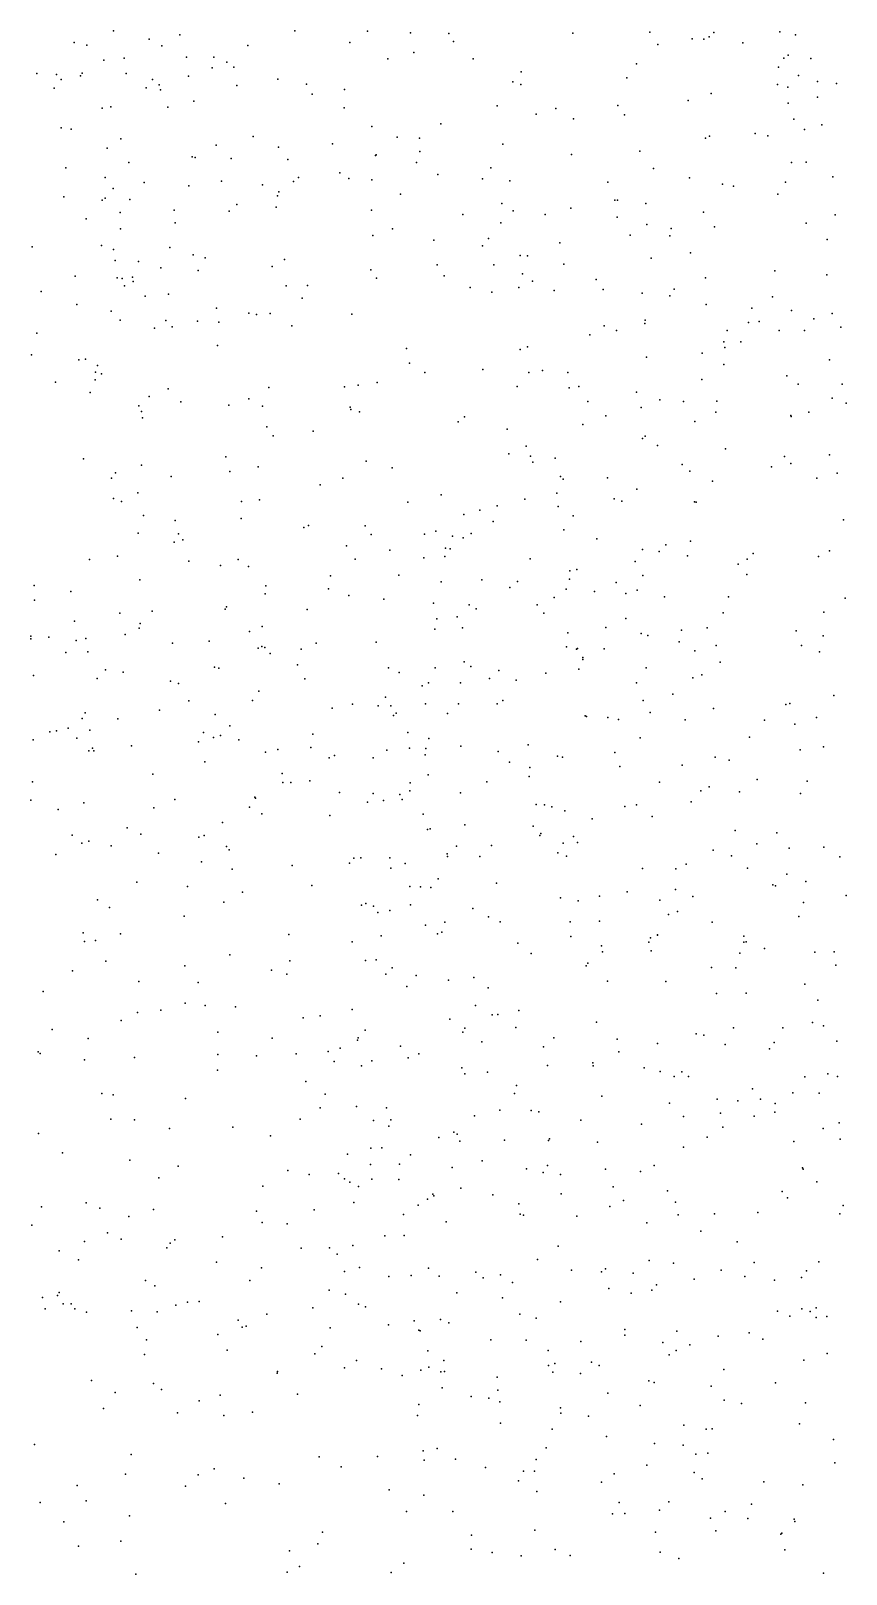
# Model space of a CAD drawing. Header units: metres. Extents: x -25 to 25, y -27.7 to 27.8.
# Drawn here: x -2.621 to -1.915, y -1.327 to 0.011 of the extents above; entities that cross this region are included whole.
import ezdxf

# ---------------------------------------------------------------- set-up
doc = ezdxf.new("R2010")
doc.units = ezdxf.units.M

msp = doc.modelspace()

# ---------------------------------------------------------------- linework, layer by layer
for p in [(-2.5839, 0.0007, -12.3383), (-2.5497, 0.0108, -5.1585), (-2.5189, 0.0036, 9.4457), (-2.4921, 0.0074, -8.7362), (-2.3925, 0.0109, -9.1), (-2.3447, 0.0009, 12.9165), (-2.3294, 0.0106, -9.2049), (-2.2923, 0.0092, 19.5606), (-2.2591, 0.0086, -6.9213), (-2.2549, 0.0016, -25.7221), (-2.1515, 0.0089, 22.4891), (-2.0848, 0.0098, -7.51), (-2.0481, 0.0039, -6.8625), (-2.0379, 0.0037, -12.9875), (-2.0333, 0.0058, -7.4523), (-2.0293, 0.0094, 28.6184), (-2.004, 0.0005, 8.8378), (-1.972, 0.0101, -6.7965), (-1.9586, 0.0075, -10.9815), (-2.5728, -0.0015, -8.1492), (-2.5404, -0.0127, -6.9435), (-2.5079, -0.0021, -8.0036), (-2.4864, -0.0119, -21.9982), (-2.4628, -0.0118, -8.9736), (-2.4333, -0.0017, 28.7868), (-2.3118, -0.0133, 28.7541), (-2.2892, -0.0079, -9.2688), (-2.2379, -0.0133, -5.2705), (-2.0779, -0.001, -5.3516), (-1.9686, -0.0127, -5.403), (-1.9648, -0.0103, -11.0499), (-1.9453, -0.0132, 14.3385), (-2.6161, -0.0261, 12.6832), (-2.5767, -0.0259, 9.8616), (-2.558, -0.0146, -8.567), (-2.5388, -0.0261, 9.587), (-2.4642, -0.0211, 22.5649), (-2.4514, -0.0163, -20.8609), (-2.4454, -0.0207, 14.5041), (-2.1963, -0.0245, -6.9601), (-2.0964, -0.0178, 16.3399), (-1.9731, -0.0207, -7.3774), (-2.6012, -0.0387, 16.0176), (-2.5992, -0.027, -8.4567), (-2.5949, -0.0312, -5.1138), (-2.5784, -0.028, -8.0593), (-2.5214, -0.0385, -8.8509), (-2.516, -0.0314, 16.0861), (-2.5102, -0.036, -25.7708), (-2.5088, -0.0401, 2.6737), (-2.4848, -0.0284, 9.252), (-2.4429, -0.0364, -5.1495), (-2.4072, -0.031, -9.1543), (-2.3823, -0.0354, -6.9937), (-2.3495, -0.04, 16.2375), (-2.2036, -0.0334, -9.3613), (-2.1967, -0.0356, 8.9001), (-2.1048, -0.0299, -6.9349), (-1.9742, -0.0357, -10.8771), (-1.9652, -0.0378, 3.7808), (-1.9559, -0.0277, 10.2657), (-1.9395, -0.033, -11.2891), (-1.9229, -0.0346, -11.3679), (-2.4801, -0.0501, -7.0005), (-2.3775, -0.044, -9.2359), (-2.0516, -0.0496, 14.4689), (-2.0315, -0.0435, -9.4435), (-1.9648, -0.0518, -10.7807), (-1.9393, -0.0465, -25.9214), (-2.5596, -0.0561, 9.7354), (-2.5519, -0.0549, -8.7778), (-2.5027, -0.0554, -7.8653), (-2.3498, -0.0559, -12.8857), (-2.2172, -0.0542, 22.4971), (-2.1833, -0.0614, 16.3502), (-2.1663, -0.0564, 15.3655), (-2.1509, -0.0655, -5.2619), (-2.1124, -0.0539, 3.4362), (-2.1066, -0.0618, -7.4453), (-1.9598, -0.0658, -9.4784), (-2.5949, -0.0732, -7.9344), (-2.5863, -0.0743, -7.0028), (-2.3257, -0.072, 2.8417), (-2.2659, -0.0696, 8.9354), (-1.9934, -0.078, -6.9637), (-1.9825, -0.0801, -11.2278), (-1.9508, -0.0745, -10.6972), (-1.9356, -0.0707, 28.5858), (-2.5552, -0.0907, 22.5827), (-2.5434, -0.0827, -5.0878), (-2.4608, -0.0882, 9.1475), (-2.4285, -0.0807, -7.7387), (-2.4066, -0.0898, -7.0625), (-2.3597, -0.0871, -7.6614), (-2.3038, -0.0813, -7.6146), (-2.2845, -0.0821, -7.0451), (-2.2841, -0.0936, -22.4125), (-2.2123, -0.0873, 3.13), (-2.0934, -0.0935, 19.5544), (-2.0366, -0.0821, 22.4565), (-2.033, -0.0805, 28.6477), (-2.5365, -0.1033, 9.3448), (-2.4815, -0.0984, -9.1249), (-2.4789, -0.0989, -7.0564), (-2.4477, -0.0999, -25.9717), (-2.3986, -0.1006, 22.5543), (-2.3226, -0.0972, 10.4527), (-2.322, -0.0966, -21.1364), (-2.287, -0.1031, 28.7596), (-2.1528, -0.0962, -21.3168), (-1.9619, -0.1032, -11.3263), (-1.9492, -0.103, -7.2519), (-2.5911, -0.108, -8.8447), (-2.557, -0.1162, 9.5614), (-2.4561, -0.1195, -20.654), (-2.3935, -0.1197, -9.2974), (-2.3892, -0.1163, 16.2473), (-2.3536, -0.1122, -5.1238), (-2.3456, -0.1172, 12.6905), (-2.3256, -0.1184, 8.9697), (-2.2686, -0.1137, -9.3863), (-2.2298, -0.1175, -7.5141), (-2.2226, -0.108, -7.0761), (-2.206, -0.119, -5.1928), (-2.1213, -0.1204, 12.8879), (-2.0816, -0.1085, -7.0418), (-2.0504, -0.1165, -7.174), (-1.9671, -0.1204, -7.0265), (-1.926, -0.1156, -10.6007), (-2.5926, -0.1329, -7.0682), (-2.55, -0.1258, 10.4868), (-2.523, -0.1206, 28.8373), (-2.4843, -0.1235, 16.1612), (-2.4204, -0.1226, -5.0896), (-2.4075, -0.132, -7.1187), (-2.4065, -0.1287, 9.0626), (-2.301, -0.1308, 22.5229), (-2.0218, -0.122, -10.8133), (-2.0123, -0.1237, -7.2892), (-1.9738, -0.1307, -7.1741), (-2.5594, -0.136, 16.0923), (-2.5569, -0.1341, 9.6524), (-2.5438, -0.1466, 9.8318), (-2.5354, -0.1354, 12.5286), (-2.4972, -0.1446, -26.187), (-2.4493, -0.1455, 15.0782), (-2.4429, -0.1397, 14.6521), (-2.4086, -0.1421, -7.6376), (-2.326, -0.1445, -7.5631), (-2.213, -0.1388, 14.6357), (-2.2032, -0.1451, 28.7399), (-2.1533, -0.1428, -7.1733), (-2.115, -0.1359, -9.4906), (-2.1128, -0.1359, 22.4575), (-2.0882, -0.1389, -22.6788), (-2.0381, -0.1464, -11.2049), (-2.5733, -0.152, -9.0254), (-2.4962, -0.1555, -7.7001), (-2.2469, -0.1482, -7.1532), (-2.214, -0.1555, -7.4349), (-2.1755, -0.1482, -13.0859), (-2.113, -0.1505, -7.2334), (-2.0875, -0.1571, -7.3131), (-2.0663, -0.1604, -10.898), (-2.0286, -0.159, -10.7291), (-1.9493, -0.1559, -11.434), (-1.9242, -0.1485, -9.5349), (-2.5437, -0.1608, -9.0992), (-2.325, -0.1665, 16.293), (-2.3077, -0.1607, -7.1884), (-2.2721, -0.1705, -9.4285), (-2.2247, -0.1692, -7.2276), (-2.1627, -0.173, -5.167), (-2.1019, -0.1662, 8.8239), (-2.0673, -0.1669, 16.4019), (-1.931, -0.1699, 4.0232), (-2.6203, -0.1764, 10.0083), (-2.56, -0.1751, 9.4671), (-2.5498, -0.1786, 9.9093), (-2.5009, -0.1769, 2.8409), (-2.4807, -0.1834, -7.1973), (-2.4702, -0.186, 28.8294), (-2.4015, -0.1873, 10.8158), (-2.2297, -0.1755, 10.641), (-2.1971, -0.184, -7.3318), (-2.1908, -0.1841, -9.4892), (-2.0835, -0.1861, -11.1241), (-2.0495, -0.1817, -9.5288), (-2.5481, -0.1882, 9.3537), (-2.5279, -0.1891, -22.3573), (-2.5087, -0.1945, 10.0182), (-2.4763, -0.197, 14.9211), (-2.412, -0.1934, -7.2418), (-2.3266, -0.1962, -7.2749), (-2.269, -0.1919, -5.1099), (-2.22, -0.1921, 10.8056), (-2.195, -0.1999, 8.8516), (-2.1594, -0.1913, 16.3915), (-1.9764, -0.1972, -10.5825), (-1.9313, -0.2006, 14.0884), (-2.5828, -0.2019, -7.1996), (-2.5464, -0.2033, 9.7697), (-2.5421, -0.2039, -5.0136), (-2.5401, -0.2101, 10.9206), (-2.5332, -0.2026, -9.1645), (-2.5326, -0.2064, 16.1314), (-2.4001, -0.2102, -7.5042), (-2.3815, -0.2098, -7.401), (-2.3216, -0.2034, -7.3606), (-2.263, -0.2014, 28.7631), (-2.2406, -0.2115, 10.9635), (-2.1984, -0.2116, 3.4907), (-2.1866, -0.206, 12.6714), (-2.1314, -0.2046, 28.7211), (-2.1251, -0.2133, 14.8205), (-2.0636, -0.2131, -5.1747), (-2.0364, -0.2031, -11.3252), (-2.6124, -0.2152, -9.0233), (-2.5814, -0.2264, -9.0861), (-2.5223, -0.219, -12.9161), (-2.5021, -0.2175, 19.7462), (-2.386, -0.2209, 9.0163), (-2.2217, -0.2157, 15.1892), (-2.1678, -0.2143, 22.4841), (-2.0914, -0.2166, 3.7313), (-2.0675, -0.2188, 10.764), (-2.0359, -0.2263, 10.5048), (-1.9785, -0.2196, 12.9097), (-2.5518, -0.2322, 28.8475), (-2.5438, -0.2398, -7.2938), (-2.5043, -0.2402, -26.4705), (-2.4605, -0.2295, -7.3141), (-2.4323, -0.2339, 12.4303), (-2.4258, -0.2349, 10.0308), (-2.4139, -0.2341, -5.0352), (-2.343, -0.2346, 28.7902), (-2.0889, -0.2398, -11.2616), (-1.9964, -0.2294, 19.6417), (-1.962, -0.2315, -11.4985), (-1.9427, -0.2389, 4.3069), (-1.9267, -0.2343, -10.4726), (-2.616, -0.2513, 10.0914), (-2.5141, -0.247, -9.2406), (-2.4989, -0.2456, -7.5057), (-2.477, -0.2409, -7.4243), (-2.4585, -0.2417, 9.1133), (-2.395, -0.2448, 16.2677), (-2.1369, -0.2527, -10.9701), (-2.1242, -0.2448, -11.1172), (-2.1137, -0.249, -11.1943), (-2.0891, -0.2428, -10.7545), (-2.0178, -0.249, 14.1964), (-1.9992, -0.2421, 8.7852), (-1.99, -0.2411, 14.2941), (-1.9727, -0.2488, 4.4597), (-1.9506, -0.249, 14.4159), (-1.9191, -0.2459, 10.2213), (-2.4594, -0.262, 10.2194), (-2.2958, -0.2644, -9.4497), (-2.1973, -0.2653, -26.2424), (-2.1909, -0.263, 14.9559), (-2.0206, -0.2588, -10.5776), (-2.0198, -0.2635, 28.661), (-2.006, -0.2586, -5.1599), (-2.6209, -0.2701, 16.0616), (-2.5796, -0.2743, -7.5122), (-2.5739, -0.2737, 11.0835), (-2.5635, -0.2792, -9.1771), (-2.293, -0.2771, 22.5511), (-2.0876, -0.2721, 8.8054), (-2.0394, -0.2686, 10.9645), (-2.0205, -0.2783, -11.4632), (-1.929, -0.2743, -26.8406), (-2.5999, -0.2938, -4.9768), (-2.5657, -0.2917, 9.3983), (-2.5654, -0.2849, 9.4993), (-2.5602, -0.2864, 9.6357), (-2.3212, -0.2941, -5.0358), (-2.2799, -0.2853, 28.7645), (-2.2294, -0.2828, 16.3763), (-2.1896, -0.2854, 19.717), (-2.1779, -0.2837, -5.0959), (-2.1557, -0.2853, -11.0339), (-2.0398, -0.2913, 14.0551), (-1.9661, -0.2883, -11.5613), (-2.57, -0.3027, 10.1922), (-2.5187, -0.3061, 9.7786), (-2.5022, -0.2996, 12.3008), (-2.415, -0.2983, 28.8059), (-2.3493, -0.2976, 10.2566), (-2.3376, -0.2964, 3.3632), (-2.1999, -0.2974, 8.8421), (-2.1548, -0.2986, -10.8906), (-2.1464, -0.2975, -9.5451), (-2.0963, -0.3024, -10.6716), (-1.9563, -0.2953, 13.9212), (-1.9266, -0.3077, 10.5871), (-1.9179, -0.2953, 14.9542), (-2.5278, -0.3141, 3.0098), (-2.5255, -0.3191, 9.2203), (-2.4914, -0.3107, 16.1875), (-2.4498, -0.3137, -9.3398), (-2.4324, -0.3081, -5.0007), (-2.4204, -0.3144, 3.2336), (-2.3446, -0.3155, 10.1614), (-2.344, -0.3173, 11.1769), (-2.3363, -0.3193, -13.1327), (-2.1386, -0.3105, -10.7829), (-2.0923, -0.3156, 3.8728), (-2.0761, -0.3091, -11.414), (-2.0557, -0.3106, 16.4272), (-2.0275, -0.3196, 22.477), (-2.0266, -0.3103, 15.4284), (-1.9469, -0.3196, -5.125), (-1.9146, -0.3118, 10.7839), (-2.5244, -0.3246, -9.268), (-2.4169, -0.3325, 9.9428), (-2.2508, -0.328, -5.0408), (-2.2455, -0.3238, -9.5041), (-2.2085, -0.3344, -26.6645), (-2.1429, -0.3305, -11.2874), (-2.1228, -0.3229, 14.1604), (-2.0457, -0.3278, 13.9539), (-1.9624, -0.3226, 14.4865), (-1.9621, -0.3236, -10.4299), (-2.4112, -0.3403, 16.2581), (-2.3767, -0.3363, 22.5906), (-2.0912, -0.3426, 11.1092), (-2.0888, -0.3406, 14.3048), (-2.5758, -0.3601, -9.2322), (-2.4524, -0.3583, 9.1123), (-2.207, -0.3559, -11.0072), (-2.192, -0.3491, -11.1717), (-2.1883, -0.358, -9.5538), (-2.1669, -0.3597, 14.0924), (-2.0781, -0.3487, -10.56), (-2.0192, -0.3516, -5.0841), (-1.9679, -0.3581, -11.6265), (-1.9289, -0.3566, 4.8184), (-2.548, -0.3723, 16.1277), (-2.5255, -0.3656, 22.6653), (-2.4487, -0.3712, 9.8604), (-2.4244, -0.3672, 10.3901), (-2.3306, -0.3623, -5.0059), (-2.308, -0.368, 3.5056), (-2.1862, -0.3631, -10.8482), (-2.0568, -0.365, 4.2001), (-2.0501, -0.3709, 15.2176), (-1.9792, -0.367, 28.6356), (-1.9626, -0.3642, 13.8314), (-1.9224, -0.3725, -9.6006), (-2.5515, -0.3768, 10.3192), (-2.4997, -0.3754, -4.9695), (-2.3706, -0.3828, -22.7386), (-2.351, -0.377, -9.4524), (-2.1623, -0.3756, -10.7207), (-2.1598, -0.3777, 14.2232), (-2.1215, -0.3766, -9.5752), (-2.0959, -0.3864, 14.3835), (-2.0304, -0.3795, 14.4648), (-1.9401, -0.377, 11.025), (-2.5497, -0.3945, 9.409), (-2.5428, -0.3971, 22.0247), (-2.5286, -0.3897, 28.8297), (-2.4386, -0.3972, 22.6482), (-2.4231, -0.3957, -9.4077), (-2.2944, -0.3976, 8.9398), (-2.2657, -0.3914, -5.0137), (-2.217, -0.4009, 22.5665), (-2.1931, -0.395, 13.9854), (-2.1655, -0.39, 28.7262), (-2.1158, -0.3948, -10.5972), (-2.1091, -0.397, 19.8121), (-2.046, -0.3974, -11.5561), (-2.0446, -0.3977, 13.839), (-2.5237, -0.4094, 10.392), (-2.4963, -0.4137, 9.7395), (-2.4389, -0.412, 22.2695), (-2.2461, -0.4085, 10.1989), (-2.232, -0.4046, 10.3083), (-2.2207, -0.4145, 3.766), (-2.1641, -0.4016, -5.0323), (-2.1511, -0.4095, 13.8938), (-1.917, -0.4132, -11.7067), (-2.5282, -0.4246, 9.6149), (-2.4934, -0.4252, 19.9009), (-2.3846, -0.4197, 21.9077), (-2.3805, -0.4179, 9.931), (-2.3316, -0.4183, 22.135), (-2.3264, -0.4259, 19.882), (-2.2802, -0.4256, 13.9677), (-2.2703, -0.423, 10.1171), (-2.2558, -0.4272, 14.1917), (-2.2396, -0.4249, -11.152), (-2.1592, -0.4218, 8.8449), (-2.4972, -0.4323, 9.2119), (-2.4896, -0.4303, 16.1747), (-2.3478, -0.4355, 8.9963), (-2.3101, -0.4394, -4.9874), (-2.2618, -0.4375, 16.3375), (-2.2577, -0.4383, 28.7405), (-2.2467, -0.4287, 10.39), (-2.1307, -0.4296, -11.4503), (-2.091, -0.4387, 4.6585), (-2.0768, -0.4404, 8.8217), (-2.0709, -0.4348, 28.6714), (-2.0496, -0.4316, 16.4092), (-1.9289, -0.44, 19.8233), (-2.5706, -0.4476, -4.9514), (-2.5462, -0.4447, -9.3046), (-2.4844, -0.4488, 11.3899), (-2.4568, -0.4528, 21.7579), (-2.4415, -0.4476, 9.7979), (-2.4327, -0.4535, 3.3718), (-2.3402, -0.4471, 22.4314), (-2.2806, -0.4461, 13.8515), (-2.2626, -0.4448, -9.5104), (-2.1884, -0.447, 14.3262), (-2.0974, -0.4493, -9.5795), (-2.0521, -0.4444, -26.972), (-2.0081, -0.4516, 12.4969), (-2.0005, -0.4473, 14.5567), (-1.9952, -0.4422, -5.0309), (-1.9386, -0.4449, -10.3468), (-2.5269, -0.4652, 9.5288), (-2.3617, -0.4616, 14.1185), (-2.3023, -0.4609, 9.9911), (-2.2655, -0.4669, -11.0062), (-2.2303, -0.4652, -11.2672), (-2.1996, -0.4665, 10.1536), (-2.1544, -0.4646, 10.3454), (-2.1542, -0.4572, 13.7718), (-2.1481, -0.456, 4.0437), (-2.114, -0.4675, 4.4456), (-2.0909, -0.4612, -5.0031), (-2.0006, -0.4606, 13.7074), (-2.6185, -0.4701, 22.7982), (-2.5868, -0.4753, -13.0709), (-2.4182, -0.4771, 13.9703), (-2.4176, -0.4703, -9.4189), (-2.3633, -0.4729, 13.8455), (-2.3456, -0.4786, -9.4627), (-2.2062, -0.4718, 22.6131), (-2.1678, -0.4804, 10.4892), (-2.1574, -0.4733, 14.4085), (-2.1326, -0.4752, 16.388), (-2.1056, -0.477, -10.5138), (-2.0958, -0.474, 13.707), (-2.072, -0.4799, -11.5825), (-2.0165, -0.4798, -9.5942), (-1.9153, -0.4811, 13.614), (-2.6183, -0.4828, 12.5168), (-2.5441, -0.4939, -20.7486), (-2.5161, -0.4922, 12.6191), (-2.4528, -0.4905, 14.0922), (-2.4517, -0.4886, 13.8747), (-2.3818, -0.4907, 9.8653), (-2.3154, -0.4819, 11.3642), (-2.2722, -0.4853, 14.3031), (-2.2415, -0.4869, -20.8815), (-2.2353, -0.4903, -10.7904), (-2.1825, -0.4869, -11.4098), (-2.1767, -0.494, 13.6779), (-2.0212, -0.4937, -11.6434), (-1.9338, -0.4932, 16.4056), (-2.5834, -0.5008, 12.7575), (-2.5275, -0.5071, 22.8913), (-2.5266, -0.5029, 12.0769), (-2.4208, -0.5056, 13.7367), (-2.2711, -0.5079, -11.2017), (-2.2694, -0.4989, -10.9057), (-2.2518, -0.4971, 22.6805), (-2.2472, -0.5066, 21.7366), (-2.1228, -0.5063, 11.3017), (-2.1055, -0.4985, 22.1674), (-2.035, -0.5067, -4.9822), (-2.6213, -0.514, 13.9481), (-2.6213, -0.5163, -4.9428), (-2.6057, -0.5148, 13.8379), (-2.5821, -0.5176, 10.5383), (-2.5738, -0.5159, 14.0537), (-2.5397, -0.5125, -9.3449), (-2.4985, -0.5199, -4.953), (-2.4667, -0.5182, 14.1864), (-2.4318, -0.5099, 22.7391), (-2.3739, -0.52, 14.2623), (-2.322, -0.519, 8.994), (-2.1558, -0.511, -10.5974), (-2.0923, -0.5117, 22.5679), (-2.0864, -0.5133, 13.596), (-2.0593, -0.5189, 22.367), (-2.0574, -0.5087, 14.5433), (-1.9578, -0.5093, 14.6238), (-1.9346, -0.5137, -10.3198), (-2.5909, -0.5281, 16.0648), (-2.5719, -0.5275, 20.0085), (-2.4244, -0.5244, 16.22), (-2.4211, -0.5229, 13.6536), (-2.4184, -0.5237, 9.7642), (-2.4139, -0.5291, 9.1236), (-2.3871, -0.5251, 10.5648), (-2.1571, -0.5231, 22.8032), (-2.1483, -0.5251, 4.2914), (-2.1475, -0.5246, 28.6767), (-2.1429, -0.5343, 19.9913), (-2.1427, -0.5325, -9.5727), (-2.1243, -0.525, 8.8596), (-2.0457, -0.5267, -10.4276), (-2.0274, -0.522, 16.3941), (-1.9532, -0.5219, -9.6033), (-1.9377, -0.5276, 4.8829), (-2.6191, -0.548, 12.4238), (-2.5567, -0.5432, 28.789), (-2.5413, -0.545, 22.839), (-2.462, -0.5408, 9.2193), (-2.4583, -0.5417, 9.6703), (-2.3903, -0.5387, 3.5462), (-2.3114, -0.5413, 20.0378), (-2.302, -0.5453, -10.9632), (-2.2707, -0.5414, 9.9509), (-2.2456, -0.5361, -13.3067), (-2.2398, -0.5402, 8.9385), (-2.2156, -0.5436, -9.5423), (-2.1749, -0.546, -11.4722), (-2.1463, -0.5425, 14.488), (-2.0879, -0.5413, 21.8948), (-2.0396, -0.5476, 22.5979), (-2.0239, -0.5366, 28.6056), (-2.5639, -0.5505, 12.8998), (-2.5004, -0.553, 12.5373), (-2.4932, -0.5551, 12.7727), (-2.4236, -0.5615, 11.4899), (-2.3839, -0.551, 21.6173), (-2.2821, -0.5571, 22.9426), (-2.2767, -0.5544, 16.2908), (-2.2489, -0.5543, -11.3617), (-2.2238, -0.5505, -22.8156), (-2.2007, -0.5522, -4.9822), (-2.0964, -0.5544, 10.4993), (-2.0474, -0.5501, -9.5891), (-2.4843, -0.57, 9.4378), (-2.4292, -0.5698, -9.4198), (-2.3425, -0.5729, 13.5211), (-2.3202, -0.5742, 3.7696), (-2.314, -0.5667, -9.4873), (-2.3093, -0.5743, -11.187), (-2.2793, -0.5726, 14.4259), (-2.2507, -0.5727, 13.5165), (-2.217, -0.5727, 4.1248), (-2.2121, -0.5696, -10.6542), (-2.0904, -0.5698, -10.4617), (-2.0649, -0.5641, 10.4125), (-1.9669, -0.5732, 22.1355), (-1.9635, -0.5722, -20.9999), (-1.9252, -0.5654, -11.7688), (-2.5769, -0.5852, 14.2349), (-2.5741, -0.5804, 11.9383), (-2.5458, -0.5855, 11.5853), (-2.5099, -0.578, 13.5256), (-2.4615, -0.5819, 14.2958), (-2.3601, -0.5764, 28.7319), (-2.3069, -0.5828, 10.5861), (-2.3046, -0.5806, -4.9672), (-2.2601, -0.581, 22.7176), (-2.1408, -0.5829, 13.4818), (-2.1396, -0.5837, -10.5113), (-2.1212, -0.5845, 22.6385), (-2.1118, -0.5863, 21.7213), (-2.0845, -0.5801, -11.6255), (-2.0541, -0.5866, 8.8745), (-2.0297, -0.5767, 13.4832), (-1.9855, -0.5868, 11.3014), (-1.9402, -0.5844, 12.4185), (-2.605, -0.5968, 13.0519), (-2.5992, -0.5961, -4.9389), (-2.5891, -0.5937, 22.9195), (-2.5702, -0.5953, 13.418), (-2.4718, -0.5976, 22.8564), (-2.4631, -0.6018, 10.6332), (-2.4568, -0.6, 23.0816), (-2.4489, -0.5916, 12.863), (-2.377, -0.599, 16.2161), (-2.2944, -0.5975, -10.8411), (-2.0931, -0.602, 10.1033), (-1.9983, -0.6014, -11.7132), (-1.9592, -0.5901, -4.9427), (-2.6194, -0.6039, 10.6288), (-2.5815, -0.6023, -9.3263), (-2.5711, -0.6134, 13.22), (-2.5679, -0.6109, 13.3056), (-2.5666, -0.6133, 23.2278), (-2.5342, -0.6091, 3.0056), (-2.4761, -0.6056, 13.0036), (-2.441, -0.6037, 9.3161), (-2.418, -0.6145, -4.9565), (-2.4072, -0.6123, 12.5944), (-2.3786, -0.6106, 10.623), (-2.3127, -0.6128, -10.9081), (-2.2931, -0.6111, 9.8449), (-2.2789, -0.6114, 13.3785), (-2.2762, -0.6028, 23.1055), (-2.2485, -0.6092, 9.0002), (-2.2161, -0.614, -11.4499), (-2.1901, -0.6082, 11.4193), (-2.1152, -0.6149, -4.9656), (-1.9545, -0.6124, -10.3083), (-1.9341, -0.6099, 13.4193), (-2.4704, -0.6229, 13.1975), (-2.3628, -0.6194, 9.1457), (-2.358, -0.6175, 13.3508), (-2.3245, -0.6193, -11.0631), (-2.2795, -0.6167, -10.7731), (-2.2063, -0.6231, 28.6546), (-2.1888, -0.6278, 16.2985), (-2.1647, -0.6179, 13.3877), (-2.1605, -0.6188, 10.5793), (-2.1107, -0.6268, -9.5706), (-2.0567, -0.6257, 13.3723), (-2.0282, -0.6187, 12.294), (-2.0161, -0.6215, -10.3725), (-2.6199, -0.6401, 20.1058), (-2.5157, -0.6336, 14.368), (-2.4035, -0.6329, 9.2417), (-2.403, -0.6409, 13.0839), (-2.3959, -0.6407, 22.8641), (-2.3795, -0.6393, -9.4485), (-2.2926, -0.6412, -27.0852), (-2.277, -0.6342, -11.3484), (-2.226, -0.6403, 13.3141), (-2.1893, -0.6356, 12.1634), (-2.0765, -0.6404, 23.2426), (-1.9918, -0.6381, 10.4279), (-1.9483, -0.6396, 8.8776), (-2.4966, -0.6556, 3.1575), (-2.4273, -0.6536, 9.4049), (-2.4265, -0.6543, 28.7125), (-2.3537, -0.6494, 12.7053), (-2.3246, -0.6503, 13.1241), (-2.3015, -0.6511, -11.2715), (-2.2994, -0.6555, 22.825), (-2.2927, -0.6481, 13.2251), (-2.2489, -0.6497, -4.9634), (-2.0405, -0.6481, -11.6762), (-2.0333, -0.6447, 14.6565), (-2.0071, -0.649, -9.584), (-1.9542, -0.6504, 14.7094), (-2.6213, -0.6561, 15.9743), (-2.5975, -0.6643, -22.9542), (-2.5755, -0.6584, 28.7557), (-2.5146, -0.6629, -4.948), (-2.4317, -0.6622, 14.4409), (-2.421, -0.6681, 12.0027), (-2.3294, -0.6578, -11.1375), (-2.3155, -0.6564, 13.0002), (-2.2813, -0.6682, 28.648), (-2.1833, -0.66, 4.6711), (-2.1761, -0.6602, -4.9688), (-2.1696, -0.6619, -13.4752), (-2.1583, -0.6654, 8.9708), (-2.1065, -0.6616, 9.9957), (-2.0962, -0.6601, 13.3035), (-2.049, -0.6575, 22.6916), (-2.5379, -0.6802, 23.0197), (-2.4552, -0.6756, 3.4408), (-2.3621, -0.6695, 14.4935), (-2.2776, -0.6817, 10.6449), (-2.2753, -0.681, 16.2244), (-2.2452, -0.6775, 13.1002), (-2.1858, -0.6786, -9.5446), (-2.1348, -0.6723, -11.5876), (-2.0828, -0.6704, 16.2915), (-2.0107, -0.6824, 10.076), (-2.5855, -0.6866, 14.4382), (-2.577, -0.6935, -9.3622), (-2.5712, -0.6918, 10.7152), (-2.5516, -0.6956, 2.7572), (-2.5259, -0.6855, 11.7231), (-2.4758, -0.6881, -13.342), (-2.4711, -0.6867, 16.0936), (-2.222, -0.6953, 12.9779), (-2.1801, -0.6868, -10.5735), (-2.1793, -0.6851, -11.5203), (-2.16, -0.6935, 28.5811), (-2.1509, -0.6875, 22.7577), (-2.1476, -0.6928, 13.1466), (-1.9919, -0.694, 16.2903), (-1.9747, -0.6845, 10.1584), (-2.5997, -0.7033, 23.0922), (-2.5108, -0.702, 28.7063), (-2.4517, -0.6962, 22.9694), (-2.4494, -0.6992, 12.5034), (-2.3413, -0.7065, 22.9134), (-2.3352, -0.7061, -11.0865), (-2.3101, -0.7061, -9.4753), (-2.2603, -0.7027, 4.2163), (-2.2602, -0.7051, 12.8237), (-2.2523, -0.6959, 14.574), (-2.232, -0.7049, -10.6543), (-2.1644, -0.7017, 9.8961), (-2.1569, -0.7046, 16.263), (-2.0298, -0.6996, 13.2338), (-2.014, -0.7045, -10.3651), (-1.9639, -0.6978, -10.3101), (-1.9339, -0.6969, 10.3749), (-1.9201, -0.7052, -9.5778), (-2.4734, -0.7095, -9.393), (-2.4469, -0.7159, 14.5159), (-2.3948, -0.7128, 10.7), (-2.345, -0.7107, -4.9582), (-2.3093, -0.715, -10.85), (-2.2969, -0.711, 9.7113), (-2.0911, -0.7154, -11.6361), (-2.0621, -0.7157, 8.9681), (-2.0533, -0.7117, 10.5796), (-2, -0.7152, 28.4555), (-1.9661, -0.7203, 8.9281), (-2.5294, -0.7271, 14.5311), (-2.4855, -0.731, -4.9531), (-2.4379, -0.7359, 3.2945), (-2.3778, -0.7302, 3.8029), (-2.2928, -0.7311, -11.3501), (-2.2836, -0.7314, -10.7382), (-2.2745, -0.7318, 9.1527), (-2.2681, -0.7244, 12.7252), (-2.2177, -0.728, -4.956), (-2.1045, -0.7356, 28.5118), (-2.0626, -0.7337, 9.9553), (-1.9782, -0.7295, -11.7448), (-1.9758, -0.7303, -4.8691), (-1.9496, -0.7267, 20.2789), (-2.5636, -0.7426, -4.9498), (-2.553, -0.7491, 23.1622), (-2.4539, -0.7447, 23.0651), (-2.3348, -0.7471, -11.1881), (-2.331, -0.7456, -10.9241), (-2.3243, -0.748, 16.155), (-2.2922, -0.747, 12.0373), (-2.1622, -0.7407, 14.6404), (-2.1469, -0.7433, 4.8183), (-2.1283, -0.7393, -10.4885), (-2.076, -0.7427, -9.5548), (-2.0476, -0.7397, -27.2504), (-1.9516, -0.745, 22.7684), (-1.9146, -0.7389, 10.454), (-2.4884, -0.7567, 20.2996), (-2.3205, -0.7534, 9.5628), (-2.3102, -0.7517, 9.2753), (-2.2624, -0.762, -11.4184), (-2.2382, -0.75, 10.674), (-2.2247, -0.7573, -22.8726), (-2.2145, -0.7615, 9.7494), (-2.1537, -0.7616, -11.5773), (-2.1285, -0.7611, 10.6312), (-2.0686, -0.7553, -4.9148), (-2.0607, -0.7528, -13.688), (-2.0308, -0.7618, 13.1642), (-1.9556, -0.757, 10.0234), (-2.576, -0.7713, 12.4212), (-2.5436, -0.772, 15.9692), (-2.3978, -0.7725, 12.5253), (-2.3176, -0.7737, 14.6172), (-2.2791, -0.7646, 21.4118), (-2.2688, -0.772, 9.6541), (-2.265, -0.7707, 28.5607), (-2.1533, -0.7743, 12.0999), (-2.0841, -0.7755, 9.8697), (-2.078, -0.7729, -10.431), (-2.078, -0.7732, 20.4248), (-2.0032, -0.7741, 11.4208), (-2.5747, -0.7787, -9.3976), (-2.5653, -0.7778, 28.6922), (-2.3427, -0.7791, -11.0536), (-2.1992, -0.78, -10.5908), (-2.1877, -0.789, 28.4981), (-2.1266, -0.7824, 22.8756), (-2.1257, -0.7877, 9.0947), (-2.0855, -0.7792, 14.7211), (-2.0836, -0.7867, -11.6521), (-2.0066, -0.7887, -10.3516), (-2.0034, -0.7792, 28.3809), (-2.0013, -0.7791, 22.8283), (-1.9855, -0.7848, 9.9489), (-1.9416, -0.7878, 10.5234), (-1.9249, -0.7877, -11.7902), (-2.5562, -0.7956, 2.5104), (-2.4877, -0.7997, 14.621), (-2.4489, -0.7903, 3.5664), (-2.3969, -0.7953, 23.1143), (-2.3311, -0.7952, -9.4655), (-2.3221, -0.7947, -11.2664), (-2.3082, -0.8015, 12.6148), (-2.1399, -0.7999, -20.8846), (-2.1384, -0.7975, -4.9346), (-2.0313, -0.8012, 9.054), (-2.0103, -0.8015, 12.1795), (-1.9235, -0.7993, 28.2624), (-2.5852, -0.804, 23.3526), (-2.5278, -0.8134, 10.7549), (-2.4762, -0.8141, 2.655), (-2.4126, -0.8034, 3.0371), (-2.3993, -0.8071, -4.9637), (-2.3136, -0.8069, 23.0589), (-2.2873, -0.8081, 20.4593), (-2.2592, -0.8122, 9.362), (-2.2373, -0.81, 9.2688), (-2.1215, -0.813, 16.1671), (-2.071, -0.8134, -9.5396), (-1.9503, -0.8158, 13.2396), (-2.6107, -0.8219, 14.6562), (-2.2954, -0.8178, 16.1002), (-2.225, -0.8187, 12.788), (-2.0271, -0.8237, -4.8605), (-2.0012, -0.8235, -11.7262), (-1.939, -0.8294, 14.8538), (-2.529, -0.8401, 28.6272), (-2.5087, -0.8381, -9.4198), (-2.4875, -0.8321, -4.9647), (-2.4702, -0.8341, 12.4745), (-2.4438, -0.8353, 23.2626), (-2.3705, -0.843, 3.967), (-2.3427, -0.8377, 28.5219), (-2.2359, -0.8343, 9.4739), (-2.2213, -0.8423, 10.6928), (-2.2165, -0.842, 11.5852), (-2.1983, -0.8386, 9.6393), (-2.6028, -0.8549, -4.9667), (-2.5429, -0.8471, 23.5106), (-2.3853, -0.845, 23.2005), (-2.3315, -0.8555, -11.1945), (-2.2582, -0.8461, 12.7087), (-2.245, -0.8538, -10.6705), (-2.201, -0.8533, 23.039), (-2.1311, -0.8486, -9.5168), (-2.0122, -0.8535, 9.8142), (-1.9695, -0.8534, 9.1047), (-1.9437, -0.849, -4.7985), (-1.9342, -0.8519, 28.1662), (-2.5717, -0.8629, 15.8534), (-2.4593, -0.8572, 21.3386), (-2.4121, -0.8625, 10.7427), (-2.3383, -0.8642, -11.0957), (-2.3375, -0.8622, -20.9772), (-2.301, -0.8693, -10.8055), (-2.247, -0.8574, -11.4347), (-2.2304, -0.8658, 28.4208), (-2.168, -0.8623, 12.9029), (-2.1131, -0.8633, 9.1974), (-2.0781, -0.867, 9.7156), (-2.0447, -0.8587, 13.1294), (-2.038, -0.86, 4.9725), (-2.0195, -0.8679, 28.2371), (-1.9769, -0.8661, 22.9429), (-1.9227, -0.865, 9.8952), (-2.6151, -0.8742, 28.6582), (-2.6132, -0.8757, 10.8329), (-2.5749, -0.8813, 14.7331), (-2.5315, -0.8792, 23.4606), (-2.4591, -0.8767, 15.9324), (-2.4256, -0.8778, 28.5309), (-2.3912, -0.8762, 3.4415), (-2.3636, -0.8741, -9.4549), (-2.3584, -0.8826, 15.9993), (-2.3531, -0.8712, 14.7132), (-2.3257, -0.882, -10.9106), (-2.2943, -0.8795, -9.4829), (-2.2849, -0.8762, -11.3713), (-2.177, -0.87, 9.3264), (-2.1117, -0.8742, -10.4698), (-1.9811, -0.8718, 21.4014), (-2.4595, -0.8901, 14.7243), (-2.3348, -0.8866, -10.9804), (-2.2476, -0.8881, 20.6467), (-2.2451, -0.8934, -4.9577), (-2.2254, -0.8919, -9.4956), (-2.1735, -0.8861, 9.4409), (-2.1343, -0.8838, 9.5617), (-2.1338, -0.8864, 28.3316), (-2.0896, -0.8881, 14.8154), (-2.0758, -0.8915, 10.6323), (-2.0636, -0.8958, -11.6557), (-2.0571, -0.8916, 23.0076), (-2.0512, -0.8958, 23.5881), (-1.9504, -0.8961, 9.7557), (-1.9304, -0.8933, -10.2696), (-1.922, -0.8956, 9.1686), (-2.383, -0.9001, 23.5137), (-2.2003, -0.9035, -10.604), (-1.9957, -0.9063, 14.8854), (-1.9607, -0.9099, -11.7491), (-2.5597, -0.9106, 12.4157), (-2.5501, -0.9115, -4.9821), (-2.4872, -0.9147, -9.4325), (-2.3704, -0.923, 28.4263), (-2.3662, -0.9109, -4.981), (-2.339, -0.9218, 12.5726), (-2.3131, -0.923, 14.7767), (-2.2021, -0.9104, -11.4862), (-2.1263, -0.9127, 12.9891), (-2.0678, -0.9189, 16.0621), (-2.0265, -0.9154, 9.5922), (-2.0085, -0.9168, 9.3011), (-1.9888, -0.9153, -10.3236), (-1.976, -0.919, -9.5169), (-1.9379, -0.9102, 13.2375), (-2.5519, -0.9326, 20.4785), (-2.5315, -0.9333, 15.8038), (-2.3879, -0.9328, 23.3768), (-2.3243, -0.934, 10.7382), (-2.3094, -0.9333, -11.2412), (-2.2367, -0.9298, -27.2759), (-2.2147, -0.925, 14.7944), (-2.1877, -0.9252, 4.8484), (-2.181, -0.9265, 28.2498), (-2.1445, -0.9335, -11.5645), (-2.0556, -0.9304, -4.8741), (-2.0235, -0.9276, 9.4495), (-1.9944, -0.93, -4.8224), (-1.9764, -0.9266, 16.058), (-1.9207, -0.9358, 9.6226), (-2.6146, -0.9451, -4.992), (-2.5011, -0.9409, 10.8113), (-2.4463, -0.9396, 2.4765), (-2.4136, -0.9472, 12.4983), (-2.3111, -0.9387, 3.2748), (-2.2677, -0.9485, 28.2916), (-2.2547, -0.9439, -10.7), (-2.2518, -0.9456, 23.2442), (-2.1718, -0.9498, -14.218), (-2.092, -0.9371, 28.1348), (-2.035, -0.9482, 23.0992), (-2.0214, -0.9397, 27.9953), (-1.9345, -0.9407, 9.5291), (-2.5939, -0.9619, 15.7092), (-2.3469, -0.9631, -9.4646), (-2.3267, -0.9578, -10.9437), (-2.3171, -0.9577, 23.3297), (-2.2495, -0.9519, 11.813), (-2.2107, -0.951, 15.9896), (-2.1726, -0.9511, -9.4809), (-2.1301, -0.9528, 10.6765), (-2.0556, -0.9569, -9.4918), (-1.96, -0.9521, -20.8582), (-1.9199, -0.9502, 9.4088), (-2.5355, -0.9684, -9.446), (-2.4937, -0.9734, -27.2761), (-2.3269, -0.9719, -11.0417), (-2.3019, -0.9718, 2.6952), (-2.2923, -0.9636, -10.8071), (-2.2561, -0.9747, 2.9947), (-2.2301, -0.9688, -11.4322), (-2.1918, -0.9757, 12.8038), (-2.1735, -0.9728, 23.2207), (-2.1232, -0.9762, 28.0285), (-2.0811, -0.9728, 15.9741), (-1.9524, -0.9748, 10.569), (-1.9518, -0.9762, 15.967), (-2.5103, -0.9836, 12.4311), (-2.3986, -0.9773, 23.464), (-2.38, -0.9807, 28.3331), (-2.3545, -0.9798, 4.278), (-2.3493, -0.9844, 15.8776), (-2.3447, -0.9873, 28.2527), (-2.3258, -0.9848, -11.1357), (-2.3023, -0.9851, -22.9791), (-2.1773, -0.979, 14.867), (-2.1623, -0.9807, -10.5397), (-2.0928, -0.9782, 23.1664), (-1.9399, -0.9871, 27.8706), (-2.4201, -0.9909, 4.0008), (-2.3372, -0.9912, 14.863), (-2.2775, -1.002, 28.1053), (-2.2729, -0.9978, -11.3422), (-2.272, -0.9993, -9.4598), (-2.2486, -0.9925, 12.6958), (-2.2209, -0.9984, 15.9176), (-2.1617, -0.9974, -11.5234), (-2.1166, -0.9914, -4.9151), (-2.1077, -1.0031, -10.4651), (-2.0695, -0.995, 14.9455), (-1.9699, -0.9953, 20.8198), (-1.9654, -1.0009, 21.2239), (-2.6122, -1.0087, 15.6165), (-2.5735, -1.0052, 28.4844), (-2.5616, -1.01, -5.0093), (-2.515, -1.0109, 15.7066), (-2.4256, -1.0125, 3.8068), (-2.3756, -1.0113, 10.7698), (-2.3414, -1.0049, 20.742), (-2.2984, -1.0154, -11.2464), (-2.2856, -1.0073, -4.9831), (-2.1983, -1.0062, -10.6114), (-2.1973, -1.0152, 23.3202), (-2.1944, -1.0159, -20.9749), (-2.1479, -1.0167, 12.9197), (-2.1193, -1.0084, -11.5826), (-2.0626, -1.0046, -10.4079), (-2.0602, -1.0158, 12.0304), (-2.0287, -1.0147, 10.6153), (-1.991, -1.0137, 15.0151), (-1.9202, -1.0147, -11.7554), (-1.9173, -1.0075, -10.2496), (-2.6205, -1.0246, 23.732), (-2.5365, -1.0171, 23.6575), (-2.4209, -1.0222, -5.0161), (-2.3991, -1.0235, 28.1788), (-2.2614, -1.0218, -10.7166), (-2.0873, -1.0225, 13.0717), (-2.0405, -1.0299, -4.8511), (-2.5748, -1.0387, 12.3931), (-2.555, -1.0312, 10.8758), (-2.5431, -1.0368, -23.101), (-2.5005, -1.0403, -9.4565), (-2.4965, -1.0372, 14.954), (-2.4553, -1.0346, -14.2118), (-2.3422, -1.0423, 28.051), (-2.3144, -1.0339, 3.5659), (-2.2976, -1.0336, 2.5484), (-2.1642, -1.0427, 15.8738), (-2.0091, -1.0392, 23.2423), (-2.5967, -1.0469, 15.0158), (-2.5801, -1.0548, 28.4085), (-2.5035, -1.0444, 21.25), (-2.4603, -1.0568, 2.32), (-2.3869, -1.0447, 23.5317), (-2.3625, -1.0443, 12.5428), (-2.3558, -1.0498, -5.0139), (-2.1822, -1.0543, -11.4608), (-2.0852, -1.0552, -27.4048), (-1.9943, -1.057, -9.4619), (-1.9382, -1.0565, 21.023), (-2.4214, -1.0617, 15.6963), (-2.3493, -1.0647, 15.7408), (-2.3363, -1.0614, -9.4527), (-2.311, -1.069, -10.9777), (-2.2917, -1.0684, 23.4583), (-2.2765, -1.062, -10.7896), (-2.2674, -1.0688, 15.7814), (-2.2355, -1.0655, -9.459), (-2.2292, -1.0704, -4.9902), (-2.2143, -1.0678, 10.7221), (-2.1526, -1.0635, 27.8743), (-2.1266, -1.065, 23.3169), (-2.1231, -1.0624, 12.9893), (-2.0991, -1.0663, -10.4157), (-2.0642, -1.0576, -9.4561), (-2.0228, -1.0637, 15.0897), (-2.0025, -1.0691, -11.6657), (-1.9534, -1.0701, 10.5659), (-1.949, -1.0642, 15.7902), (-2.5967, -1.0831, 20.6585), (-2.5218, -1.0726, -5.0506), (-2.5138, -1.0771, 28.2098), (-2.4315, -1.0727, 23.6039), (-2.3627, -1.081, 21.1449), (-2.2522, -1.0832, 27.9028), (-2.2037, -1.0744, 3.3836), (-2.1202, -1.0794, -4.9304), (-2.1008, -1.0837, 10.6644), (-2.0831, -1.0811, 27.8258), (-2.079, -1.0765, 11.6745), (-2.0462, -1.0714, 15.8043), (-1.9768, -1.0724, 5.0303), (-2.6113, -1.0874, 10.9432), (-2.6088, -1.0971, 23.7769), (-2.5983, -1.0855, -5.0637), (-2.5933, -1.0927, 15.1922), (-2.5864, -1.0928, -14.4357), (-2.4956, -1.0941, 12.4187), (-2.4855, -1.0914, 15.5622), (-2.4755, -1.0907, 10.8474), (-2.377, -1.0962, 23.667), (-2.3485, -1.0844, -14.3953), (-2.3373, -1.093, 15.0079), (-2.3313, -1.0953, 20.9111), (-2.2124, -1.0875, 15.0116), (-2.1622, -1.091, 2.8204), (-1.9406, -1.0963, 23.2831), (-2.5832, -1.0973, 28.3323), (-2.5731, -1.1, -9.4766), (-2.5341, -1.0988, 23.6572), (-2.5117, -1.0999, 15.1438), (-2.4415, -1.1071, 4.1016), (-2.4168, -1.1018, 15.0561), (-2.289, -1.1076, -10.8649), (-2.2662, -1.1065, 12.6678), (-2.2589, -1.1094, -11.2857), (-2.1975, -1.1019, -11.4059), (-2.1834, -1.1053, 15.713), (-1.9741, -1.0993, 15.6897), (-1.9635, -1.1034, 15.242), (-1.953, -1.0973, 27.7691), (-1.9459, -1.0994, -10.209), (-1.9406, -1.1047, 23.7776), (-1.9313, -1.1039, 15.5908), (-2.5292, -1.1133, 15.2716), (-2.4592, -1.1194, 15.4704), (-2.4382, -1.1131, -5.0778), (-2.4348, -1.1121, -9.4534), (-2.362, -1.1137, 10.7941), (-2.3113, -1.1111, 15.6517), (-2.2851, -1.1157, 10.7578), (-2.2837, -1.1162, 15.0943), (-2.2227, -1.124, -11.3442), (-2.1064, -1.115, 15.674), (-2.1063, -1.1201, -9.4334), (-2.0614, -1.1166, -11.5854), (-2.0255, -1.121, 10.6129), (-1.9987, -1.118, -10.2545), (-1.9867, -1.1235, 15.3581), (-2.5227, -1.1368, 23.7344), (-2.521, -1.1241, -21.0739), (-2.4512, -1.1329, 15.3628), (-2.3751, -1.1362, 15.1754), (-2.369, -1.1297, 15.5293), (-2.2773, -1.1335, -10.785), (-2.1919, -1.1243, 12.8145), (-2.1728, -1.1333, 15.614), (-2.1446, -1.1256, 12.9371), (-2.0736, -1.1264, 23.36), (-2.0681, -1.137, 15.3383), (-2.0618, -1.1333, -10.3217), (-2.0501, -1.1284, 15.5668), (-1.9309, -1.1358, 11.5266), (-2.3495, -1.1482, 15.355), (-2.3391, -1.1419, -5.0674), (-2.3175, -1.1491, 23.5509), (-2.2832, -1.1504, -11.1027), (-2.2764, -1.1478, 15.4623), (-2.2634, -1.1421, 15.1972), (-2.1725, -1.1463, -10.5128), (-2.167, -1.1445, -4.9923), (-2.1353, -1.1435, 15.2883), (-2.1287, -1.1463, 15.4707), (-2.0206, -1.1499, -4.8611), (-1.9514, -1.1418, 13.2374), (-2.5688, -1.1592, 20.7989), (-2.5151, -1.1618, -5.115), (-2.4077, -1.153, 4.3275), (-2.4075, -1.1516, 27.9552), (-2.2994, -1.1549, -10.9327), (-2.266, -1.1518, 15.3424), (-2.2628, -1.1515, -10.7037), (-2.2172, -1.1565, 2.4994), (-2.1687, -1.1521, 15.3714), (-2.145, -1.1532, -10.4434), (-2.0856, -1.1596, 3.1744), (-2.081, -1.1609, -11.529), (-1.9758, -1.1612, -10.1943), (-2.5482, -1.1698, 12.3765), (-2.5082, -1.1672, 10.9101), (-2.4754, -1.1769, 21.0952), (-2.4571, -1.1721, 12.4283), (-2.3903, -1.1712, -27.2958), (-2.2647, -1.1656, -11.2126), (-2.2397, -1.1733, -10.636), (-2.2244, -1.1745, -5.0239), (-2.2166, -1.1677, 27.8326), (-2.1213, -1.1702, -22.8885), (-2.0317, -1.1642, 13.1449), (-2.0203, -1.1764, -9.4214), (-2.5584, -1.1836, 28.0833), (-2.4943, -1.1874, 28.0056), (-2.454, -1.1897, 2.2047), (-2.4292, -1.1868, -5.128), (-2.2862, -1.1897, -5.0689), (-2.2851, -1.1802, -10.8634), (-2.2148, -1.1777, -9.4322), (-2.1622, -1.183, 10.7157), (-2.1619, -1.1876, 23.7944), (-2.1378, -1.1902, -9.4231), (-2.0932, -1.1811, 13.0656), (-2.0052, -1.1793, -11.6085), (-1.9497, -1.1788, -4.8036), (-2.2143, -1.1964, -11.289), (-2.1695, -1.2015, 23.4812), (-2.0552, -1.198, 10.6397), (-2.036, -1.2014, 27.7098), (-2.0307, -1.2012, -10.2351), (-1.9551, -1.1969, 27.684), (-2.6183, -1.2148, 28.1415), (-2.1222, -1.208, 12.9844), (-2.0807, -1.2138, 23.4411), (-2.056, -1.2155, -4.9067), (-1.9255, -1.2105, -10.1096), (-2.5345, -1.2236, -5.1634), (-2.3714, -1.2255, 23.6632), (-2.3207, -1.2253, -9.4396), (-2.2811, -1.2203, -11.0373), (-2.2804, -1.2284, -10.7868), (-2.269, -1.2184, -11.1186), (-2.2532, -1.2276, 23.5675), (-2.1832, -1.2278, -10.4892), (-2.1746, -1.2178, -11.3497), (-2.0449, -1.2232, 3.4943), (-2.0345, -1.2222, 2.9908), (-1.9243, -1.2307, -9.411), (-2.5394, -1.2404, -9.5006), (-2.4764, -1.241, 27.9216), (-2.4625, -1.2358, 23.752), (-2.4368, -1.244, -9.4672), (-2.3523, -1.2341, -5.1384), (-2.2273, -1.2348, -11.2283), (-2.1942, -1.2378, -20.992), (-2.1848, -1.2378, 3.7606), (-2.1158, -1.2402, -4.9753), (-2.0873, -1.2328, 2.5991), (-2.0463, -1.239, 2.7658), (-2.5812, -1.2503, 1.9671), (-2.4872, -1.2509, 10.9399), (-2.4062, -1.2489, 10.877), (-2.3106, -1.2542, 12.5646), (-2.1987, -1.2463, 12.7663), (-2.1827, -1.2556, 4.6938), (-2.1267, -1.2474, 27.7118), (-2.0394, -1.2445, -11.5283), (-1.9859, -1.2473, 3.2955), (-1.952, -1.2499, 13.2134), (-2.6131, -1.2652, -5.2092), (-2.5733, -1.2635, 28.0146), (-2.4526, -1.2661, 12.4021), (-2.2807, -1.2587, -5.1118), (-2.1112, -1.265, 10.6903), (-2.0684, -1.2645, -10.2314), (-1.9967, -1.2666, -4.874), (-2.5928, -1.2818, 23.8704), (-2.5358, -1.2766, 12.3403), (-2.2958, -1.2729, -10.9635), (-2.2555, -1.2728, -11.1613), (-2.1171, -1.275, -11.4133), (-2.1063, -1.2747, 23.4946), (-2.0765, -1.2716, 13.0595), (-2.0321, -1.2788, -10.1704), (-2.0194, -1.2729, 13.1302), (-1.9997, -1.2791, 27.6396), (-1.9596, -1.2796, -16.4399), (-1.959, -1.2815, 11.6981), (-2.3684, -1.2908, -5.1913), (-2.2392, -1.2933, 12.6674), (-2.1845, -1.289, 23.5639), (-2.0798, -1.2909, -9.3958), (-2.0275, -1.2896, 4.8203), (-1.9713, -1.2926, -9.391), (-1.9703, -1.2917, 11.875), (-2.58, -1.303, -9.5125), (-2.5433, -1.2985, -5.2289), (-2.3972, -1.3071, -23.1972), (-2.3725, -1.3008, 12.4596), (-2.2396, -1.3055, 4.531), (-2.2215, -1.3085, -10.4388), (-2.1962, -1.3113, -9.403), (-2.1669, -1.3059, 12.8202), (-2.1537, -1.311, -5.0592), (-2.0759, -1.3081, -4.9748), (-1.9677, -1.3061, 10.5761), (-2.3884, -1.3207, -9.4407), (-2.2981, -1.3177, -10.6894), (-2.0597, -1.3135, -11.4695), (-2.5302, -1.3272, 27.9105), (-2.3992, -1.3255, 23.7926), (-2.3091, -1.3257, -10.8984), (-1.9341, -1.3265, -22.6912)]:
    msp.add_point(p)

doc.saveas('drawing.dxf')
